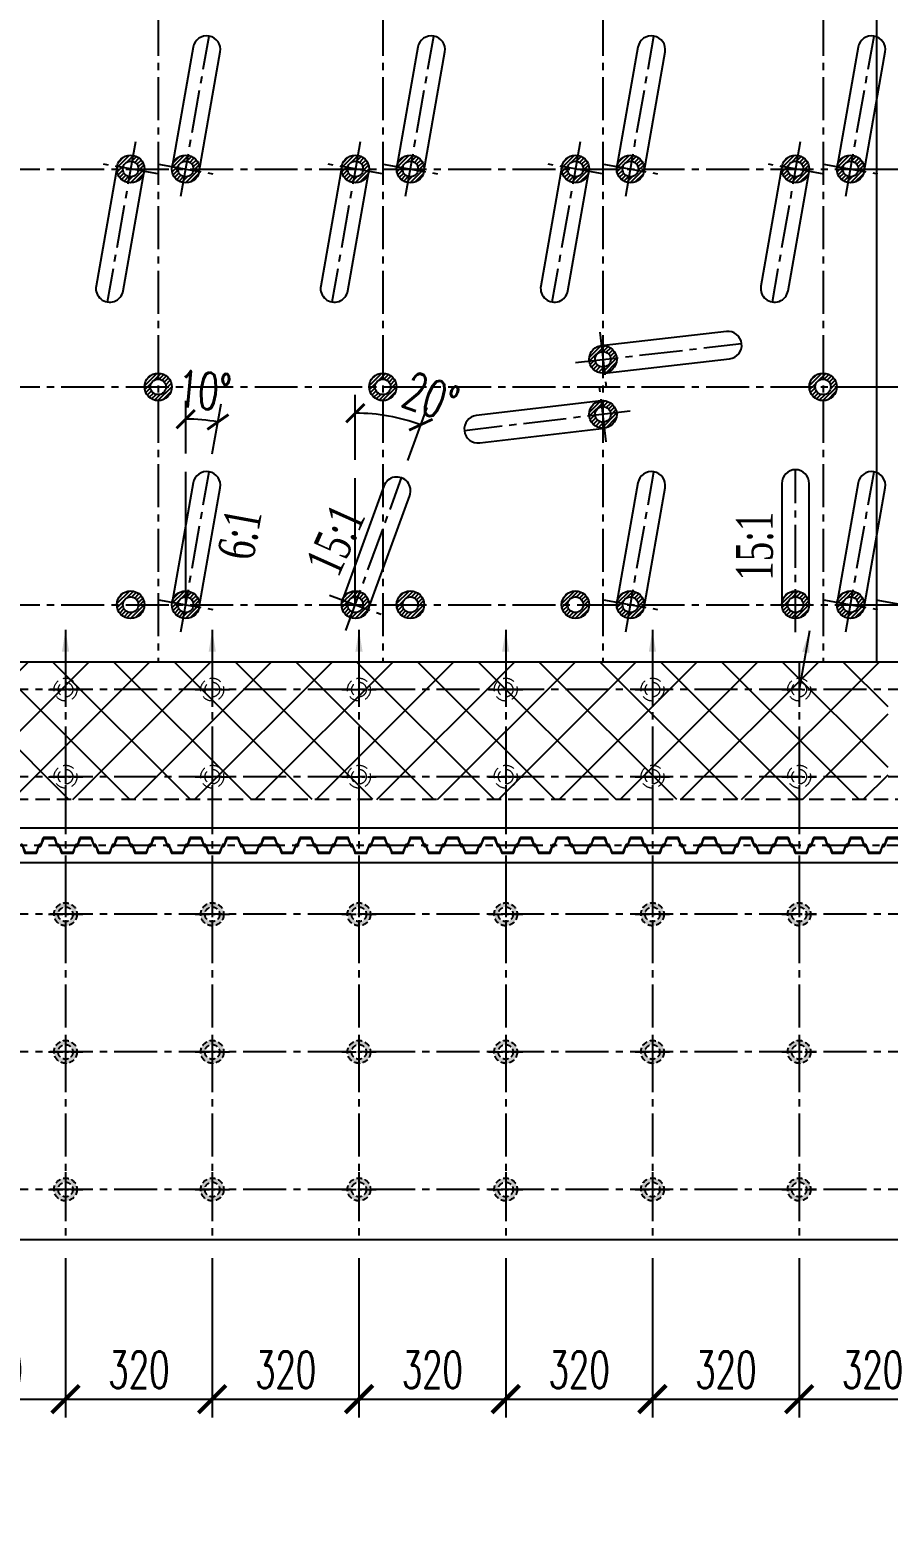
# Model space of a CAD drawing. Extents: x -64479 to 90650, y -38385 to 38270.
# Drawn here: x -37328 to -35456, y 9346 to 12606 of the extents above; entities that cross this region are included whole.
import ezdxf
from ezdxf.enums import TextEntityAlignment as Align

# ---------------------------------------------------------------- set-up
doc = ezdxf.new("R2010")
doc.units = 0
doc.header["$MEASUREMENT"] = 0
for name, pattern in [('CENTER', [2, 1.25, -0.25, 0.25, -0.25]), ('CENTER2', [1.125, 0.75, -0.125, 0.125, -0.125]), ('HIDDEN', [0.375, 0.25, -0.125])]:
    doc.linetypes.add(name, pattern=pattern)
doc.layers.get('0').update_dxf_attribs({"linetype": 'CONTINUOUS'})
for name, color, linetype in [('BORDER', 2, 'CONTINUOUS'), ('CENTER', 9, 'CENTER2'), ('Coc', 2, 'CONTINUOUS'), ('Cochh', 7, 'CONTINUOUS'), ('Cu', 230, 'CONTINUOUS'), ('Dam', 4, 'CONTINUOUS'), ('DIMENSION', 4, 'CONTINUOUS'), ('HATCH', 7, 'CONTINUOUS'), ('PILE-D600', 20, 'CONTINUOUS'), ('STEEL', 1, 'CONTINUOUS'), ('TEXT', 3, 'CONTINUOUS')]:
    doc.layers.add(name, color=color, linetype=linetype)
doc.layers.add('KHUAT', color=235, linetype='HIDDEN', lineweight=18)
doc.styles.add('DIM', font='romans.shx', dxfattribs={"width": 0.65})
doc.styles.add('THUONG', font='vntimeh.shx')
doc.dimstyles.new('1-400', dxfattribs={"dimscale": 400, "dimtxt": 0.22, "dimasz": 0.12, "dimexe": 0.1, "dimexo": 0.1, "dimgap": 0.08, "dimtad": 1, "dimdec": 0, "dimzin": 0, "dimdsep": 46, "dimtxsty": 'DIM', "dimblk": 'ARCHTICK', "dimcen": 0.15, "dimdle": 0.1, "dimclrd": 4, "dimclre": 7, "dimclrt": 2, "dimaunit": 1, "dimadec": 0, "dimazin": 0, "dimtfac": 1, "dimtdec": 0, "dimtix": 1, "dimtmove": 1, "dimatfit": 3, "dimfxl": 1, "dimtolj": 1, "dimtzin": 0, "dimarcsym": 0})
doc.dimstyles.new('400.Ph', dxfattribs={"dimscale": 400, "dimtxt": 0.2, "dimasz": 0.15, "dimexe": 0.1, "dimexo": 0.1, "dimgap": 0.06, "dimtad": 1, "dimdec": 0, "dimzin": 0, "dimdsep": 46, "dimtxsty": 'DIM', "dimblk": 'ARCHTICK', "dimcen": 0.15, "dimdle": 0.1, "dimclrd": 256, "dimclre": 7, "dimclrt": 6, "dimadec": 0, "dimazin": 0, "dimtfac": 1, "dimtdec": 0, "dimtix": 1, "dimtmove": 0, "dimatfit": 3, "dimldrblk": 'ARCHTICK', "dimfxl": 1, "dimtolj": 1, "dimtzin": 0, "dimarcsym": 0})

# ---------------------------------------------------------------- blocks, each defined once
blk = doc.blocks.new('CocD500_HH')
at = {"layer": 'CENTER', "ltscale": 50}
for p, q in [((0, 37.5), (0, -37.5)), ((-37.5, 0), (37.5, 0))]:
    blk.add_line(p, q, dxfattribs=at)
at = {"layer": 'KHUAT', "ltscale": 100}
for radius in [25, 16]:
    blk.add_circle((0, 0), radius, dxfattribs=at)
blk = doc.blocks.new('_ArchTick')
at = {"color": 0, "linetype": 'ByBlock', "const_width": 0.15}
blk.add_lwpolyline([(-0.5, -0.5), (0.5, 0.5)], dxfattribs=at)
blk = doc.blocks.new('cocbs')
at = {"layer": 'Coc'}
h = blk.add_hatch(color=256, dxfattribs=at)
h.paths.add_polyline_path([(-46596.3, 9805.7), (-46596.3, 9796.7, -0.414214), (-46580.3, 9780.7), (-46571.3, 9780.7, 0.414214)])
h.paths.add_polyline_path([(-46571.3, 9780.7), (-46580.3, 9780.7, -0.414214), (-46596.3, 9764.7), (-46596.3, 9755.7, 0.414214)])
h.paths.add_polyline_path([(-46612.3, 9780.7), (-46621.3, 9780.7, 0.414214), (-46596.3, 9755.7), (-46596.3, 9764.7, -0.414214)])
h.paths.add_polyline_path([(-46596.3, 9796.7), (-46596.3, 9805.7, 0.414214), (-46621.3, 9780.7), (-46612.3, 9780.7, -0.414214)])
at = {"layer": 'Coc', "color": 8, "linetype": 'HIDDEN', "ltscale": 50}
for radius in [25, 16]:
    blk.add_circle((-46596.3, 9780.7), radius, dxfattribs=at)
at = {"layer": 'Cochh', "linetype": 'CENTER', "ltscale": 25}
for p, q in [((-46596.3, 9818.2), (-46596.3, 9743.2)), ((-46633.8, 9780.7), (-46558.8, 9780.7))]:
    blk.add_line(p, q, dxfattribs=at)
blk = doc.blocks.new('*D30')
at = {"layer": 'DIMENSION', "color": 7, "lineweight": -2}
for p, q in [((-40505.1, 9927.7), (-40505.1, 8409.5)), ((-33675.1, 9927.7), (-33675.1, 8409.5))]:
    blk.add_line(p, q, dxfattribs=at)
at = {"layer": 'DIMENSION', "lineweight": -2}
blk.add_line((-40545.1, 8449.5), (-33635.1, 8449.5), dxfattribs=at)
at = {"layer": 'DIMENSION', "lineweight": -2, "xscale": 60, "yscale": 60, "zscale": 60, "rotation": 180}
blk.add_blockref('_ArchTick', (-40505.1, 8449.5), dxfattribs=at)
at = {"layer": 'DIMENSION', "lineweight": -2, "xscale": 60, "yscale": 60, "zscale": 60}
blk.add_blockref('_ArchTick', (-33675.1, 8449.5), dxfattribs=at)
at = {"layer": 'DIMENSION', "color": 6, "insert": (-37090.1, 8513.5), "char_height": 80, "attachment_point": 5, "style": 'DIM'}
blk.add_mtext('\\A1;6830', dxfattribs=at)
blk = doc.blocks.new('*D118')
at = {"layer": 'DIMENSION', "color": 7, "lineweight": -2}
for p, q in [((-37570.1, 9927.7), (-37570.1, 9580.6)), ((-37250.1, 9927.7), (-37250.1, 9580.6))]:
    blk.add_line(p, q, dxfattribs=at)
at = {"layer": 'DIMENSION', "lineweight": -2}
blk.add_line((-37610.1, 9620.6), (-37210.1, 9620.6), dxfattribs=at)
at = {"layer": 'DIMENSION', "lineweight": -2, "xscale": 60, "yscale": 60, "zscale": 60, "rotation": 180}
blk.add_blockref('_ArchTick', (-37570.1, 9620.6), dxfattribs=at)
at = {"layer": 'DIMENSION', "lineweight": -2, "xscale": 60, "yscale": 60, "zscale": 60}
blk.add_blockref('_ArchTick', (-37250.1, 9620.6), dxfattribs=at)
at = {"layer": 'DIMENSION', "color": 6, "insert": (-37410.1, 9684.6), "char_height": 80, "attachment_point": 5, "style": 'DIM'}
blk.add_mtext('\\A1;320', dxfattribs=at)
blk = doc.blocks.new('*D119')
at = {"layer": 'DIMENSION', "color": 7, "lineweight": -2}
for p, q in [((-37250.1, 9927.7), (-37250.1, 9580.6)), ((-36930.1, 9927.7), (-36930.1, 9580.6))]:
    blk.add_line(p, q, dxfattribs=at)
at = {"layer": 'DIMENSION', "lineweight": -2}
blk.add_line((-37290.1, 9620.6), (-36890.1, 9620.6), dxfattribs=at)
at = {"layer": 'DIMENSION', "lineweight": -2, "xscale": 60, "yscale": 60, "zscale": 60, "rotation": 180}
blk.add_blockref('_ArchTick', (-37250.1, 9620.6), dxfattribs=at)
at = {"layer": 'DIMENSION', "lineweight": -2, "xscale": 60, "yscale": 60, "zscale": 60}
blk.add_blockref('_ArchTick', (-36930.1, 9620.6), dxfattribs=at)
at = {"layer": 'DIMENSION', "color": 6, "insert": (-37090.1, 9684.6), "char_height": 80, "attachment_point": 5, "style": 'DIM'}
blk.add_mtext('\\A1;320', dxfattribs=at)
blk = doc.blocks.new('*D120')
at = {"layer": 'DIMENSION', "color": 7, "lineweight": -2}
for p, q in [((-36930.1, 9927.7), (-36930.1, 9580.6)), ((-36610.1, 9927.7), (-36610.1, 9580.6))]:
    blk.add_line(p, q, dxfattribs=at)
at = {"layer": 'DIMENSION', "lineweight": -2}
blk.add_line((-36970.1, 9620.6), (-36570.1, 9620.6), dxfattribs=at)
at = {"layer": 'DIMENSION', "lineweight": -2, "xscale": 60, "yscale": 60, "zscale": 60, "rotation": 180}
blk.add_blockref('_ArchTick', (-36930.1, 9620.6), dxfattribs=at)
at = {"layer": 'DIMENSION', "lineweight": -2, "xscale": 60, "yscale": 60, "zscale": 60}
blk.add_blockref('_ArchTick', (-36610.1, 9620.6), dxfattribs=at)
at = {"layer": 'DIMENSION', "color": 6, "insert": (-36770.1, 9684.6), "char_height": 80, "attachment_point": 5, "style": 'DIM'}
blk.add_mtext('\\A1;320', dxfattribs=at)
blk = doc.blocks.new('*D121')
at = {"layer": 'DIMENSION', "color": 7, "lineweight": -2}
for p, q in [((-36610.1, 9927.7), (-36610.1, 9580.6)), ((-36290.1, 9927.7), (-36290.1, 9580.6))]:
    blk.add_line(p, q, dxfattribs=at)
at = {"layer": 'DIMENSION', "lineweight": -2}
blk.add_line((-36650.1, 9620.6), (-36250.1, 9620.6), dxfattribs=at)
at = {"layer": 'DIMENSION', "lineweight": -2, "xscale": 60, "yscale": 60, "zscale": 60, "rotation": 180}
blk.add_blockref('_ArchTick', (-36610.1, 9620.6), dxfattribs=at)
at = {"layer": 'DIMENSION', "lineweight": -2, "xscale": 60, "yscale": 60, "zscale": 60}
blk.add_blockref('_ArchTick', (-36290.1, 9620.6), dxfattribs=at)
at = {"layer": 'DIMENSION', "color": 6, "insert": (-36450.1, 9684.6), "char_height": 80, "attachment_point": 5, "style": 'DIM'}
blk.add_mtext('\\A1;320', dxfattribs=at)
blk = doc.blocks.new('*D122')
at = {"layer": 'DIMENSION', "color": 7, "lineweight": -2}
for p, q in [((-36290.1, 9927.7), (-36290.1, 9580.6)), ((-35970.1, 9927.7), (-35970.1, 9580.6))]:
    blk.add_line(p, q, dxfattribs=at)
at = {"layer": 'DIMENSION', "lineweight": -2}
blk.add_line((-36330.1, 9620.6), (-35930.1, 9620.6), dxfattribs=at)
at = {"layer": 'DIMENSION', "lineweight": -2, "xscale": 60, "yscale": 60, "zscale": 60, "rotation": 180}
blk.add_blockref('_ArchTick', (-36290.1, 9620.6), dxfattribs=at)
at = {"layer": 'DIMENSION', "lineweight": -2, "xscale": 60, "yscale": 60, "zscale": 60}
blk.add_blockref('_ArchTick', (-35970.1, 9620.6), dxfattribs=at)
at = {"layer": 'DIMENSION', "color": 6, "insert": (-36130.1, 9684.6), "char_height": 80, "attachment_point": 5, "style": 'DIM'}
blk.add_mtext('\\A1;320', dxfattribs=at)
blk = doc.blocks.new('*D123')
at = {"layer": 'DIMENSION', "color": 7, "lineweight": -2}
for p, q in [((-35970.1, 9927.7), (-35970.1, 9580.6)), ((-35650.1, 9927.7), (-35650.1, 9580.6))]:
    blk.add_line(p, q, dxfattribs=at)
at = {"layer": 'DIMENSION', "lineweight": -2}
blk.add_line((-36010.1, 9620.6), (-35610.1, 9620.6), dxfattribs=at)
at = {"layer": 'DIMENSION', "lineweight": -2, "xscale": 60, "yscale": 60, "zscale": 60, "rotation": 180}
blk.add_blockref('_ArchTick', (-35970.1, 9620.6), dxfattribs=at)
at = {"layer": 'DIMENSION', "lineweight": -2, "xscale": 60, "yscale": 60, "zscale": 60}
blk.add_blockref('_ArchTick', (-35650.1, 9620.6), dxfattribs=at)
at = {"layer": 'DIMENSION', "color": 6, "insert": (-35810.1, 9684.6), "char_height": 80, "attachment_point": 5, "style": 'DIM'}
blk.add_mtext('\\A1;320', dxfattribs=at)
blk = doc.blocks.new('*D124')
at = {"layer": 'DIMENSION', "color": 7, "lineweight": -2}
for p, q in [((-35650.1, 9927.7), (-35650.1, 9580.6)), ((-35330.1, 9927.7), (-35330.1, 9580.6))]:
    blk.add_line(p, q, dxfattribs=at)
at = {"layer": 'DIMENSION', "lineweight": -2}
blk.add_line((-35690.1, 9620.6), (-35290.1, 9620.6), dxfattribs=at)
at = {"layer": 'DIMENSION', "lineweight": -2, "xscale": 60, "yscale": 60, "zscale": 60, "rotation": 180}
blk.add_blockref('_ArchTick', (-35650.1, 9620.6), dxfattribs=at)
at = {"layer": 'DIMENSION', "lineweight": -2, "xscale": 60, "yscale": 60, "zscale": 60}
blk.add_blockref('_ArchTick', (-35330.1, 9620.6), dxfattribs=at)
at = {"layer": 'DIMENSION', "color": 6, "insert": (-35490.1, 9684.6), "char_height": 80, "attachment_point": 5, "style": 'DIM'}
blk.add_mtext('\\A1;320', dxfattribs=at)
blk = doc.blocks.new('*D245')
at = {"layer": 'DIMENSION', "color": 7, "lineweight": -2}
for p, q in [((-59648.9, 11682.2), (-59648.9, 11797.3)), ((-59590.8, 11682), (-59571.7, 11790.5))]:
    blk.add_line(p, q, dxfattribs=at)
at = {"layer": 'DIMENSION', "lineweight": -2}
blk.add_arc((-59648.9, 11352.7), 404.6, 80, 90, dxfattribs=at)
at = {"layer": 'DIMENSION', "lineweight": -2, "xscale": 40, "yscale": 40, "zscale": 40}
for p, rotation in [((-59648.9, 11757.3), 180.0000000000007), ((-59578.6, 11751.1), 350.0000000000112)]:
    blk.add_blockref('_ArchTick', p, dxfattribs=dict(at, rotation=rotation))
at = {"layer": 'DIMENSION', "color": 6, "insert": (-59608, 11819.5), "char_height": 80, "attachment_point": 5, "rotation": 355, "style": 'DIM'}
blk.add_mtext('\\A1;10°', dxfattribs=at)
blk = doc.blocks.new('*D233')
at = {"layer": 'DIMENSION', "color": 7, "lineweight": -2}
for p, q in [((-59278.9, 11668.7), (-59278.9, 11810.3)), ((-59164.5, 11667), (-59122.3, 11782.7))]:
    blk.add_line(p, q, dxfattribs=at)
at = {"layer": 'DIMENSION', "lineweight": -2}
blk.add_arc((-59278.9, 11352.7), 417.6, 70, 90, dxfattribs=at)
at = {"layer": 'DIMENSION', "lineweight": -2, "xscale": 40, "yscale": 40, "zscale": 40}
for p, rotation in [((-59278.9, 11770.3), 179.9999999999996), ((-59136, 11745.2), 340.0000000000064)]:
    blk.add_blockref('_ArchTick', p, dxfattribs=dict(at, rotation=rotation))
at = {"layer": 'DIMENSION', "color": 6, "insert": (-59114.1, 11805.3), "char_height": 80, "attachment_point": 5, "rotation": 340, "style": 'DIM'}
blk.add_mtext('\\A1;20°', dxfattribs=at)
blk = doc.blocks.new('pd3')
at = {"layer": 'BORDER'}
blk.add_lwpolyline([(-61612.5, 13627.7), (-61612.5, 11227.7), (-69156.5, 11227.7), (-69156.5, 13627.7)], dxfattribs=at)
at = {"layer": 'CENTER', "ltscale": 125}
for p, q in [((-69156.5, 12302.7), (-61612.5, 12302.7)), ((-69156.5, 11827.7), (-61612.5, 11827.7)), ((-69158.6, 11363.1), (-69040.4, 11342.3)), ((-69156.5, 11352.7), (-61612.5, 11352.7))]:
    blk.add_line(p, q, dxfattribs=at)
blk = doc.blocks.new('Cu thep kieu IVL')
at = {"layer": 'CENTER'}
for p, q in [((-20, 19.2), (-20, 14.8)), ((20, 19.2), (20, 14.8))]:
    blk.add_line(p, q, dxfattribs=at)
at = {"layer": 'Cu', "color": 1}
blk.add_lwpolyline([(-11.6, 2.3, 0.331206), (-10.7, 1.6), (10.7, 1.6, 0.331206), (11.6, 2.3), (18.1, 18.4, -0.331206), (19.1, 19.2), (20.3, 19.2, -0.223582), (21.5, 18.6, -0.452935), (21.1, 16.7), (20, 16.2, -0.518485), (19.2, 16.4, -0.300037), (19.7, 16.9), (20.7, 17.4, 0.427626), (20.8, 18.1, 0.215462), (20.3, 18.4), (19.5, 18.4, 0.331206), (18.7, 17.8), (13.4, 1.3, -0.331206), (11.7, 0), (-11.7, 0, -0.331206), (-13.4, 1.3), (-18.7, 17.8, 0.331206), (-19.5, 18.4), (-20.3, 18.4, 0.215462), (-20.8, 18.1, 0.427626), (-20.7, 17.4), (-19.7, 16.9, -0.300037), (-19.2, 16.4, -0.518485), (-20, 16.2), (-21.1, 16.7, -0.452935), (-21.5, 18.6, -0.223582), (-20.3, 19.2), (-19.1, 19.2, -0.331206), (-18.1, 18.4)], format="xyb", close=True, dxfattribs=at)
blk = doc.blocks.new('*U435')
at = {"layer": 'STEEL', "rotation": 180}
for p in [(3160, 34), (3240, 34), (3320, 34), (3400, 34), (3480, 34), (3560, 34), (3640, 34), (3720, 34), (3800, 34), (3880, 34), (3960, 34), (4040, 34), (4120, 34), (4200, 34), (4280, 34), (4360, 34), (4440, 34), (4520, 34), (4600, 34), (4680, 34), (4760, 34), (4840, 34), (4920, 34), (5000, 34)]:
    blk.add_blockref('Cu thep kieu IVL', p, dxfattribs=at)
at = {"layer": 'STEEL'}
for p in [(3200, 0), (3280, 0), (3360, 0), (3440, 0), (3520, 0), (3600, 0), (3680, 0), (3760, 0), (3840, 0), (3920, 0), (4000, 0), (4080, 0), (4160, 0), (4240, 0), (4320, 0), (4400, 0), (4480, 0), (4560, 0), (4640, 0), (4720, 0), (4800, 0), (4880, 0), (4960, 0), (5040, 0)]:
    blk.add_blockref('Cu thep kieu IVL', p, dxfattribs=at)
blk = doc.blocks.new('pd2')
at = {"layer": 'HATCH'}
h = blk.add_hatch(dxfattribs=at)
h.set_pattern_fill('ANSI31', color=256, scale=50, style=0)
h.set_pattern_definition([(45, (-51700.098, -7330.5305), (-4.4194174, 4.4194174), [])])
h.paths.add_polyline_path([(-59798.9, 12302.7, 1), (-59738.9, 12302.7, 1)])
h.paths.add_polyline_path([(-59751.9, 12302.7, -1), (-59785.9, 12302.7, -1)], flags=16)
h = blk.add_hatch(dxfattribs=at)
h.set_pattern_fill('ANSI31', color=256, scale=50, style=0)
h.set_pattern_definition([(45, (-51580.098, -7330.5305), (-4.4194174, 4.4194174), [])])
h.paths.add_polyline_path([(-59678.9, 12302.7, 1), (-59618.9, 12302.7, 1)])
h.paths.add_polyline_path([(-59631.9, 12302.7, -1), (-59665.9, 12302.7, -1)], flags=16)
h = blk.add_hatch(dxfattribs=at)
h.set_pattern_fill('ANSI31', color=256, scale=50, style=0)
h.set_pattern_definition([(45, (-51210.098, -7330.5305), (-4.4194174, 4.4194174), [])])
h.paths.add_polyline_path([(-59308.9, 12302.7, 1), (-59248.9, 12302.7, 1)])
h.paths.add_polyline_path([(-59261.9, 12302.7, -1), (-59295.9, 12302.7, -1)], flags=16)
h = blk.add_hatch(dxfattribs=at)
h.set_pattern_fill('ANSI31', color=256, scale=50, style=0)
h.set_pattern_definition([(45, (-51090.098, -7330.5305), (-4.4194174, 4.4194174), [])])
h.paths.add_polyline_path([(-59188.9, 12302.7, 1), (-59128.9, 12302.7, 1)])
h.paths.add_polyline_path([(-59141.9, 12302.7, -1), (-59175.9, 12302.7, -1)], flags=16)
h = blk.add_hatch(dxfattribs=at)
h.set_pattern_fill('ANSI31', color=256, scale=50, style=0)
h.set_pattern_definition([(45, (-50730.098, -7330.5305), (-4.4194174, 4.4194174), [])])
h.paths.add_polyline_path([(-58828.9, 12302.7, 1), (-58768.9, 12302.7, 1)])
h.paths.add_polyline_path([(-58781.9, 12302.7, -1), (-58815.9, 12302.7, -1)], flags=16)
h = blk.add_hatch(dxfattribs=at)
h.set_pattern_fill('ANSI31', color=256, scale=50, style=0)
h.set_pattern_definition([(45, (-50610.098, -7330.5305), (-4.4194174, 4.4194174), [])])
h.paths.add_polyline_path([(-58708.9, 12302.7, 1), (-58648.9, 12302.7, 1)])
h.paths.add_polyline_path([(-58661.9, 12302.7, -1), (-58695.9, 12302.7, -1)], flags=16)
h = blk.add_hatch(dxfattribs=at)
h.set_pattern_fill('ANSI31', color=256, scale=50, style=0)
h.set_pattern_definition([(45, (-50250.098, -7330.5305), (-4.4194174, 4.4194174), [])])
h.paths.add_polyline_path([(-58348.9, 12302.7, 1), (-58288.9, 12302.7, 1)])
h.paths.add_polyline_path([(-58301.9, 12302.7, -1), (-58335.9, 12302.7, -1)], flags=16)
h = blk.add_hatch(dxfattribs=at)
h.set_pattern_fill('ANSI31', color=256, scale=50, style=0)
h.set_pattern_definition([(45, (-50130.098, -7330.5305), (-4.4194174, 4.4194174), [])])
h.paths.add_polyline_path([(-58228.9, 12302.7, 1), (-58168.9, 12302.7, 1)])
h.paths.add_polyline_path([(-58181.9, 12302.7, -1), (-58215.9, 12302.7, -1)], flags=16)
h = blk.add_hatch(dxfattribs=at)
h.set_pattern_fill('ANSI31', color=256, scale=50, angle=90, style=0)
h.set_pattern_definition([(45, (-78372.089, 19956.461), (4.4194174, -4.4194174), [])])
h.paths.add_polyline_path([(-58738.9, 11857.7, -1), (-58738.9, 11917.7, -1)])
h.paths.add_polyline_path([(-58738.9, 11904.7, 1), (-58738.9, 11870.7, 1)], flags=16)
h = blk.add_hatch(dxfattribs=at)
h.set_pattern_fill('ANSI31', color=256, scale=50, style=0)
h.set_pattern_definition([(45, (-51640.098, -7805.5305), (-4.4194174, 4.4194174), [])])
h.paths.add_polyline_path([(-59738.9, 11827.7, 1), (-59678.9, 11827.7, 1)])
h.paths.add_polyline_path([(-59691.9, 11827.7, -1), (-59725.9, 11827.7, -1)], flags=16)
h = blk.add_hatch(dxfattribs=at)
h.set_pattern_fill('ANSI31', color=256, scale=50, style=0)
h.set_pattern_definition([(45, (-51150.098, -7805.5305), (-4.4194174, 4.4194174), [])])
h.paths.add_polyline_path([(-59248.9, 11827.7, 1), (-59188.9, 11827.7, 1)])
h.paths.add_polyline_path([(-59201.9, 11827.7, -1), (-59235.9, 11827.7, -1)], flags=16)
h = blk.add_hatch(dxfattribs=at)
h.set_pattern_fill('ANSI31', color=256, scale=50, style=0)
h.set_pattern_definition([(45, (-50190.098, -7805.5305), (-4.4194174, 4.4194174), [])])
h.paths.add_polyline_path([(-58288.9, 11827.7, 1), (-58228.9, 11827.7, 1)])
h.paths.add_polyline_path([(-58241.9, 11827.7, -1), (-58275.9, 11827.7, -1)], flags=16)
h = blk.add_hatch(dxfattribs=at)
h.set_pattern_fill('ANSI31', color=256, scale=50, angle=90, style=0)
h.set_pattern_definition([(45, (-78372.089, 19836.461), (4.4194174, -4.4194174), [])])
h.paths.add_polyline_path([(-58738.9, 11737.7, -1), (-58738.9, 11797.7, -1)])
h.paths.add_polyline_path([(-58738.9, 11784.7, 1), (-58738.9, 11750.7, 1)], flags=16)
h = blk.add_hatch(dxfattribs=at)
h.set_pattern_fill('ANSI31', color=256, scale=50, style=0)
h.set_pattern_definition([(45, (-51700.098, -8280.5305), (-4.4194174, 4.4194174), [])])
h.paths.add_polyline_path([(-59798.9, 11352.7, 1), (-59738.9, 11352.7, 1)])
h.paths.add_polyline_path([(-59751.9, 11352.7, -1), (-59785.9, 11352.7, -1)], flags=16)
h = blk.add_hatch(dxfattribs=at)
h.set_pattern_fill('ANSI31', color=256, scale=50, style=0)
h.set_pattern_definition([(45, (-51580.098, -8280.5305), (-4.4194174, 4.4194174), [])])
h.paths.add_polyline_path([(-59678.9, 11352.7, 1), (-59618.9, 11352.7, 1)])
h.paths.add_polyline_path([(-59631.9, 11352.7, -1), (-59665.9, 11352.7, -1)], flags=16)
h = blk.add_hatch(dxfattribs=at)
h.set_pattern_fill('ANSI31', color=256, scale=50, style=0)
h.set_pattern_definition([(45, (-51210.098, -8280.5305), (-4.4194174, 4.4194174), [])])
h.paths.add_polyline_path([(-59308.9, 11352.7, 1), (-59248.9, 11352.7, 1)])
h.paths.add_polyline_path([(-59261.9, 11352.7, -1), (-59295.9, 11352.7, -1)], flags=16)
h = blk.add_hatch(dxfattribs=at)
h.set_pattern_fill('ANSI31', color=256, scale=50, style=0)
h.set_pattern_definition([(45, (-51090.098, -8280.5305), (-4.4194174, 4.4194174), [])])
h.paths.add_polyline_path([(-59188.9, 11352.7, 1), (-59128.9, 11352.7, 1)])
h.paths.add_polyline_path([(-59141.9, 11352.7, -1), (-59175.9, 11352.7, -1)], flags=16)
h = blk.add_hatch(dxfattribs=at)
h.set_pattern_fill('ANSI31', color=256, scale=50, style=0)
h.set_pattern_definition([(45, (-50730.098, -8280.5305), (-4.4194174, 4.4194174), [])])
h.paths.add_polyline_path([(-58828.9, 11352.7, 1), (-58768.9, 11352.7, 1)])
h.paths.add_polyline_path([(-58781.9, 11352.7, -1), (-58815.9, 11352.7, -1)], flags=16)
h = blk.add_hatch(dxfattribs=at)
h.set_pattern_fill('ANSI31', color=256, scale=50, style=0)
h.set_pattern_definition([(45, (-50610.098, -8280.5305), (-4.4194174, 4.4194174), [])])
h.paths.add_polyline_path([(-58708.9, 11352.7, 1), (-58648.9, 11352.7, 1)])
h.paths.add_polyline_path([(-58661.9, 11352.7, -1), (-58695.9, 11352.7, -1)], flags=16)
h = blk.add_hatch(dxfattribs=at)
h.set_pattern_fill('ANSI31', color=256, scale=50, style=0)
h.set_pattern_definition([(45, (-50250.098, -8280.5305), (-4.4194174, 4.4194174), [])])
h.paths.add_polyline_path([(-58348.9, 11352.7, 1), (-58288.9, 11352.7, 1)])
h.paths.add_polyline_path([(-58301.9, 11352.7, -1), (-58335.9, 11352.7, -1)], flags=16)
h = blk.add_hatch(dxfattribs=at)
h.set_pattern_fill('ANSI31', color=256, scale=50, style=0)
h.set_pattern_definition([(45, (-50130.098, -8280.5305), (-4.4194174, 4.4194174), [])])
h.paths.add_polyline_path([(-58228.9, 11352.7, 1), (-58168.9, 11352.7, 1)])
h.paths.add_polyline_path([(-58181.9, 11352.7, -1), (-58215.9, 11352.7, -1)], flags=16)
at = {"layer": 'BORDER'}
blk.add_lwpolyline([(-58141.9, 13627.7), (-58141.9, 11227.7), (-65685.9, 11227.7), (-65685.9, 13627.7)], dxfattribs=at)
at = {"layer": 'CENTER', "ltscale": 125}
for p, q in [((-59708.9, 13627.7), (-59708.9, 11227.7)), ((-59218.9, 13627.7), (-59218.9, 11227.7)), ((-58738.9, 13627.7), (-58738.9, 11227.7)), ((-58258.9, 13627.7), (-58258.9, 11227.7)), ((-59659.3, 12243.6), (-59597.7, 12592.7)), ((-59169.3, 12243.6), (-59107.7, 12592.7)), ((-58689.3, 12243.6), (-58627.7, 12592.7)), ((-58209.3, 12243.6), (-58147.7, 12592.7)), ((-59758.4, 12361.8), (-59820, 12012.7)), ((-59268.4, 12361.8), (-59330, 12012.7)), ((-58788.4, 12361.8), (-58850, 12012.7)), ((-58308.4, 12361.8), (-58370, 12012.7)), ((-65685.9, 12302.7), (-58141.9, 12302.7)), ((-59709.8, 12292.3), (-59828, 12313.1)), ((-59708, 12313.1), (-59589.8, 12292.3)), ((-59219.8, 12292.3), (-59338, 12313.1)), ((-59218, 12313.1), (-59099.8, 12292.3)), ((-58739.8, 12292.3), (-58858, 12313.1)), ((-58738, 12313.1), (-58619.8, 12292.3)), ((-58259.8, 12292.3), (-58378, 12313.1)), ((-58258, 12313.1), (-58139.8, 12292.3)), ((-58745.9, 11947.3), (-58731.9, 11828.1)), ((-58798.5, 11880.7), (-58436.4, 11922)), ((-65685.9, 11827.7), (-58141.9, 11827.7)), ((-58731.6, 11708.1), (-58746.2, 11827.2)), ((-58679.3, 11775), (-59041.1, 11731.8)), ((-59659.3, 11293.6), (-59597.7, 11642.7)), ((-58689.3, 11293.6), (-58627.7, 11642.7)), ((-58318.9, 11292.7), (-58318.9, 11647.1)), ((-58209.3, 11293.6), (-58147.7, 11642.7)), ((-59299.4, 11296.3), (-59178.2, 11629.4)), ((-65685.9, 11352.7), (-58141.9, 11352.7)), ((-59708, 11363.1), (-59589.8, 11342.3)), ((-59335.2, 11373.2), (-59222.5, 11332.2)), ((-58738, 11363.1), (-58619.8, 11342.3)), ((-58258, 11363.1), (-58139.8, 11342.3))]:
    blk.add_line(p, q, dxfattribs=at)
at = {"layer": 'DIMENSION'}
for p, q in [((-59648.9, 11352.7), (-59648.9, 11642.2)), ((-59278.9, 11352.7), (-59278.9, 11628.7))]:
    blk.add_line(p, q, dxfattribs=at)
at = {"layer": 'PILE-D600', "linetype": 'Continuous', "ltscale": 0.7}
for points in [[(-59619.3, 12297.5), (-59573.4, 12557.9, 1), (-59632.5, 12568.3), (-59678.4, 12307.9)], [(-59129.3, 12297.5), (-59083.4, 12557.9, 1), (-59142.5, 12568.3), (-59188.4, 12307.9)], [(-58649.3, 12297.5), (-58603.4, 12557.9, 1), (-58662.5, 12568.3), (-58708.4, 12307.9)], [(-58169.3, 12297.5), (-58123.4, 12557.9, 1), (-58182.5, 12568.3), (-58228.4, 12307.9)], [(-59798.4, 12307.9), (-59844.3, 12047.5, 1), (-59785.2, 12037.1), (-59739.3, 12297.5)], [(-59308.4, 12307.9), (-59354.3, 12047.5, 1), (-59295.2, 12037.1), (-59249.3, 12297.5)], [(-58828.4, 12307.9), (-58874.3, 12047.5, 1), (-58815.2, 12037.1), (-58769.3, 12297.5)], [(-58348.4, 12307.9), (-58394.3, 12047.5, 1), (-58335.2, 12037.1), (-58289.3, 12297.5)], [(-58735.4, 11857.9), (-58462.7, 11888.7, 1), (-58469.7, 11948.3), (-58742.4, 11917.5)], [(-58742.5, 11797.5), (-59015, 11765.2, 1), (-59007.7, 11705.7), (-58735.2, 11737.9)], [(-59619.3, 11347.5), (-59573.4, 11607.9, 1), (-59632.5, 11618.3), (-59678.4, 11357.9)], [(-58649.3, 11347.5), (-58603.4, 11607.9, 1), (-58662.5, 11618.3), (-58708.4, 11357.9)], [(-58288.9, 11352.7), (-58288.9, 11617.1, 1), (-58348.9, 11617.1), (-58348.9, 11352.7)], [(-58169.3, 11347.5), (-58123.4, 11607.9, 1), (-58182.5, 11618.3), (-58228.4, 11357.9)], [(-59250.7, 11342.4), (-59160.2, 11590.9, 1), (-59216.6, 11611.4), (-59307.1, 11363)]]:
    blk.add_lwpolyline(points, format="xyb", dxfattribs=at)
for centre, radius in [((-59768.9, 12302.7), 30), ((-59648.9, 12302.7), 30), ((-59278.9, 12302.7), 30), ((-59158.9, 12302.7), 30), ((-58798.9, 12302.7), 30), ((-58678.9, 12302.7), 30), ((-58318.9, 12302.7), 30), ((-58198.9, 12302.7), 30), ((-59768.9, 12302.7), 17), ((-59648.9, 12302.7), 17), ((-59278.9, 12302.7), 17), ((-59158.9, 12302.7), 17), ((-58798.9, 12302.7), 17), ((-58678.9, 12302.7), 17), ((-58318.9, 12302.7), 17), ((-58198.9, 12302.7), 17), ((-58738.9, 11887.7), 30), ((-58738.9, 11887.7), 17), ((-59708.9, 11827.7), 30), ((-59708.9, 11827.7), 17), ((-59218.9, 11827.7), 30), ((-59218.9, 11827.7), 17), ((-58258.9, 11827.7), 30), ((-58258.9, 11827.7), 17), ((-58738.9, 11767.7), 30), ((-58738.9, 11767.7), 17), ((-59768.9, 11352.7), 30), ((-59648.9, 11352.7), 30), ((-59278.9, 11352.7), 30), ((-59158.9, 11352.7), 30), ((-58798.9, 11352.7), 30), ((-58678.9, 11352.7), 30), ((-58318.9, 11352.7), 30), ((-58198.9, 11352.7), 30), ((-59768.9, 11352.7), 17), ((-59648.9, 11352.7), 17), ((-59278.9, 11352.7), 17), ((-59158.9, 11352.7), 17), ((-58798.9, 11352.7), 17), ((-58678.9, 11352.7), 17), ((-58318.9, 11352.7), 17), ((-58198.9, 11352.7), 17), ((-58198.9, 11352.7), 17)]:
    blk.add_circle(centre, radius, dxfattribs=at)
at = {"layer": 'TEXT', "style": 'THUONG', "width": 0.7}
for s, rotation, p in [('6:1', 79.5709, (-59478.4, 11441.8)), ('15:1', 65.8894, (-59294.8, 11399.4)), ('15:1', 90, (-58344.4, 11405.2))]:
    blk.add_text(s, height=80, rotation=rotation, dxfattribs=at).set_placement(p, align=Align.BOTTOM_LEFT)
at = {"layer": 'DIMENSION'}
dim = blk.add_angular_dim_2l(base=(-59601.9, 11754.5), line1=((-59659.3, 11293.6), (-59597.7, 11642.7)), line2=((-59648.9, 11352.7), (-59648.9, 11642.2)), dimstyle='400.Ph', dxfattribs=at)
dim.commit()
dim.dimension.update_dxf_attribs({"geometry": '*D245', "text_midpoint": (-59608, 11819.5)})
dim = blk.add_angular_dim_2l(base=(-59230.4, 11767.5), line1=((-59299.4, 11296.3), (-59178.2, 11629.4)), line2=((-59278.9, 11352.7), (-59278.9, 11628.7)), dimstyle='400.Ph', dxfattribs=at)
dim.commit()
dim.dimension.update_dxf_attribs({"geometry": '*D233', "text_midpoint": (-59136, 11745.2), "dimtype": 130})

msp = doc.modelspace()

# ---------------------------------------------------------------- hatches: boundary and pattern name
at = {"layer": 'Dam'}
h = msp.add_hatch(dxfattribs=at)
h.set_pattern_fill('ANSI37', color=8, scale=750, style=0)
h.set_pattern_definition([(45, (42841.44, -11350.51), (-66.29126, 66.29126), []), (135, (42841.44, -11350.51), (-66.29126, -66.29126), [])])
h.paths.add_polyline_path([(-35456.2, 11227.7), (-45582.4, 11227.7), (-45582.4, 10927.7), (-35456.2, 10927.7)])

# ---------------------------------------------------------------- linework, layer by layer
at = {"layer": 'BORDER'}
for p, q in [((-33675.1, 11227.7), (-40505.1, 11227.7)), ((-33675.1, 11227.7), (-40505.1, 11227.7)), ((-33675.1, 9967.7), (-40505.1, 9967.7))]:
    msp.add_line(p, q, dxfattribs=at)
at = {"layer": 'CENTER', "ltscale": 125}
for p, q in [((-37250.1, 11227.7), (-37250.1, 9967.7)), ((-36930.1, 11227.7), (-36930.1, 9967.7)), ((-36610.1, 11227.7), (-36610.1, 9967.7)), ((-36290.1, 11227.7), (-36290.1, 9967.7)), ((-35970.1, 11227.7), (-35970.1, 9967.7)), ((-35650.1, 11227.7), (-35650.1, 9967.7)), ((-33675.1, 11167.7), (-40505.1, 11167.7)), ((-33675.1, 10977.7), (-40505.1, 10977.7)), ((-13006, 10827.8), (-46828.1, 10827.8)), ((-33675.1, 10677.7), (-40505.1, 10677.7)), ((-33675.1, 10377.7), (-40505.1, 10377.7)), ((-33675.1, 10077.7), (-40505.1, 10077.7))]:
    msp.add_line(p, q, dxfattribs=at)
at = {"layer": 'Dam', "ltscale": 200}
for p, q in [((-12966.9, 10865.2), (-46787.1, 10865.2)), ((-13045.1, 10790.2), (-46787.1, 10790.2))]:
    msp.add_line(p, q, dxfattribs=at)
at = {"layer": 'STEEL', "color": 1, "linetype": 'HIDDEN', "ltscale": 125}
msp.add_line((-33675.1, 10927.7), (-40505.1, 10927.7), dxfattribs=at)

# ---------------------------------------------------------------- block references
at = {"layer": 'Coc'}
for p in [(9346.2, 897), (9666.2, 897), (9986.2, 897), (10306.2, 897), (10626.2, 897), (10946.2, 897), (9346.2, 597), (9666.2, 597), (9986.2, 597), (10306.2, 597), (10626.2, 597), (10946.2, 597), (9346.2, 297), (9666.2, 297), (9986.2, 297), (10306.2, 297), (10626.2, 297), (10946.2, 297)]:
    msp.add_blockref('cocbs', p, dxfattribs=at)
at = {"layer": 'DIMENSION'}
for name, p in [('pd2', (22660.8, 0)), ('pd3', (33675.5, 0))]:
    msp.add_blockref(name, p, dxfattribs=at)
at = {"layer": 'HATCH'}
for p in [(-37250.1, 11167.7), (-36930.1, 11167.7), (-36610.1, 11167.7), (-36290.1, 11167.7), (-35970.1, 11167.7), (-35650.1, 11167.7), (-37250.1, 10977.7), (-36930.1, 10977.7), (-36610.1, 10977.7), (-36290.1, 10977.7), (-35970.1, 10977.7), (-35650.1, 10977.7)]:
    msp.add_blockref('CocD500_HH', p, dxfattribs=at)
at = {"layer": 'STEEL', "xscale": -1, "rotation": 180}
msp.add_blockref('*U435', (-40486.1, 10844.8), dxfattribs=at)

# ---------------------------------------------------------------- dimensions: what is measured, and where the dimension line sits
at = {"layer": 'DIMENSION'}
for base, p1, p2, picture, middle in [((-33675.1, 8449.5), (-40505.1, 9967.7), (-33675.1, 9967.7), '*D30', (-37090.1, 8513.5)), ((-37250.1, 9620.6), (-37570.1, 9967.7), (-37250.1, 9967.7), '*D118', (-37410.1, 9684.6)), ((-36930.1, 9620.6), (-37250.1, 9967.7), (-36930.1, 9967.7), '*D119', (-37090.1, 9684.6)), ((-36610.1, 9620.6), (-36930.1, 9967.7), (-36610.1, 9967.7), '*D120', (-36770.1, 9684.6)), ((-36290.1, 9620.6), (-36610.1, 9967.7), (-36290.1, 9967.7), '*D121', (-36450.1, 9684.6)), ((-35970.1, 9620.6), (-36290.1, 9967.7), (-35970.1, 9967.7), '*D122', (-36130.1, 9684.6)), ((-35650.1, 9620.6), (-35970.1, 9967.7), (-35650.1, 9967.7), '*D123', (-35810.1, 9684.6)), ((-35330.1, 9620.6), (-35650.1, 9967.7), (-35330.1, 9967.7), '*D124', (-35490.1, 9684.6))]:
    dim = msp.add_linear_dim(base=base, p1=p1, p2=p2, dimstyle='400.Ph', override={"dimtmove": 1}, dxfattribs=at)
    dim.commit()
    dim.dimension.update_dxf_attribs({"geometry": picture, "text_midpoint": middle})

# ---------------------------------------------------------------- leaders
at = {"layer": 'TEXT'}
for points in [[(-37250.1, 11298.1), (-37250.1, 11167.7)], [(-36930.1, 11298.1), (-36930.1, 11167.7)], [(-36610.1, 11298.1), (-36610.1, 11167.7)], [(-36290.1, 11298.1), (-36290.1, 11167.7)], [(-35970.1, 11298.1), (-35970.1, 11167.7)], [(-35627.4, 11296.1), (-35650.1, 11167.7)]]:
    msp.add_leader(points, dimstyle='1-400', override={"dimgap": 0.08, "dimtad": 0}, dxfattribs=at)

doc.saveas('drawing.dxf')
